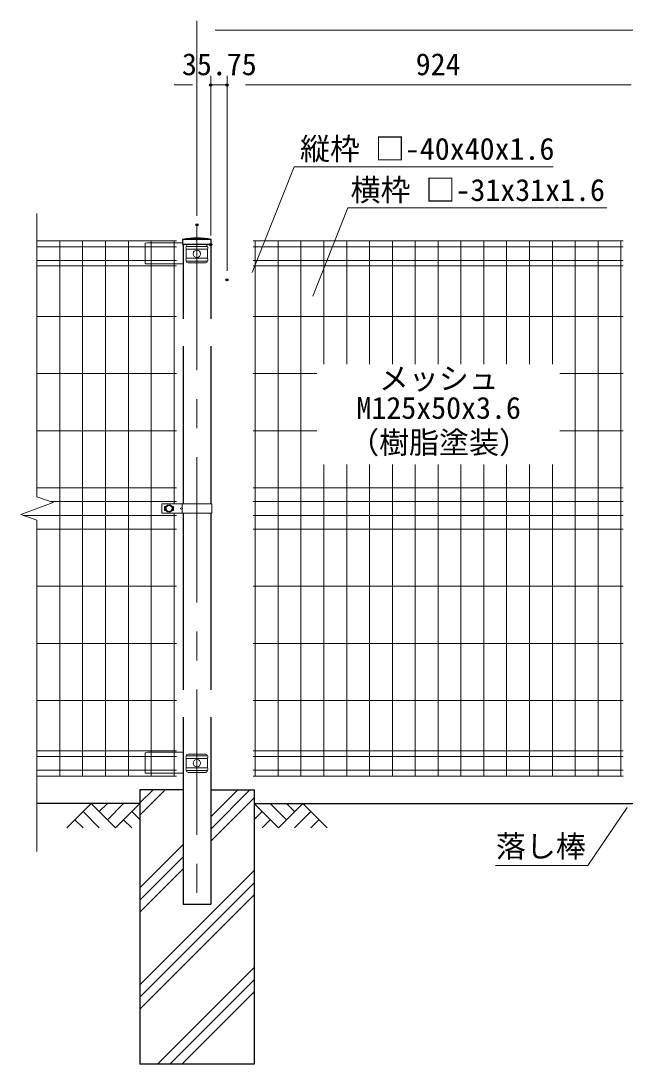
# Model space of a CAD drawing. Units: millimetres, scale not verified. Extents: x -4200 to 4200, y -2970 to 2970.
# Drawn here: x -190 to 1133, y -872 to 1409 of the extents above; entities that cross this region are included whole.
import ezdxf
from ezdxf.enums import TextEntityAlignment as Align

# ---------------------------------------------------------------- set-up
doc = ezdxf.new("R2010")
doc.units = ezdxf.units.MM
doc.header["$LTSCALE"] = 10
doc.header["$PDMODE"] = 32
doc.header["$PDSIZE"] = 5
doc.linetypes.add('USER1', pattern=[50.8, 31.75, -6.35, 6.35, -6.35])
for name, color, linetype, lineweight in [('0-0_D-BGD', 7, 'Continuous', 25), ('0-1_D-BMK', 2, 'USER1', 13), ('0-2_D-STR1', 1, 'Continuous', 25), ('0-3_D-STR4', 7, 'Continuous', 25), ('0-4_D-STR3', 3, 'Continuous', 13), ('0-5_D-STR-DIM', 7, 'Continuous', 13), ('0-8_D-STR-TXT', 7, 'Continuous', 13), ('0-9_D-DCR-HCH', 7, 'Continuous', 13), ('0-C_D-STR2', 7, 'Continuous', 13)]:
    doc.layers.add(name, color=color, linetype=linetype, lineweight=lineweight)
doc.layers.add('0-7_Defpoints', color=6, linetype='Continuous')
doc.styles.add('ＭＳ ゴシック', font='')
doc.styles.get('ＭＳ ゴシック').set_extended_font_data('MS Gothic')

msp = doc.modelspace()

# ---------------------------------------------------------------- linework, layer by layer
at = {"layer": '0-0_D-BGD'}
for p, q in [((70.73, -302.32), (-154.27, -302.32)), ((320.73, -302.32), (2070.73, -302.32))]:
    msp.add_line(p, q, dxfattribs=at)
at = {"layer": '0-1_D-BMK'}
msp.add_line((195.73, 962.92), (195.73, -532.89), dxfattribs=at)
at = {"layer": '0-2_D-STR1'}
for p, q in [((227.18, 930.68), (164.28, 930.68)), ((227.18, 930.68), (164.28, 930.68)), ((164.28, 930.68), (164.28, 919.68)), ((227.18, 919.68), (164.28, 919.68)), ((165.48, 919.68), (165.48, 757.68)), ((225.98, 919.68), (225.98, 757.68)), ((227.18, 919.68), (227.18, 930.68)), ((227.18, 919.68), (227.18, 930.68)), ((165.48, 697.68), (165.48, 353.18)), ((225.98, 697.68), (225.98, 353.18)), ((165.48, 332.18), (165.48, -53.82)), ((225.98, 332.18), (225.98, -53.82)), ((165.48, -113.82), (165.48, -522.32)), ((225.98, -113.82), (225.98, -522.32)), ((165.48, -235.7), (165.48, -522.32)), ((165.48, -522.32), (225.98, -522.32))]:
    msp.add_line(p, q, dxfattribs=at)
msp.add_arc((195.73, 771.25), 162.5, 78.84081, 101.15919, dxfattribs=at)
msp.add_arc((195.73, 771.25), 162.5, 78.84081, 101.15919, dxfattribs=at)
at = {"layer": '0-3_D-STR4'}
for p, q in [((165.48, -272.32), (70.73, -272.32)), ((70.73, -272.32), (70.73, -872.32)), ((225.98, -272.32), (320.73, -272.32)), ((320.73, -272.32), (320.73, -872.32)), ((320.73, -872.32), (70.73, -872.32))]:
    msp.add_line(p, q, dxfattribs=at)
at = {"layer": '0-4_D-STR3'}
for p, q in [((87.73, 923.68), (82.73, 922.68)), ((82.73, 922.68), (82.73, 878.87)), ((87.73, 923.68), (163.61, 923.68)), ((163.61, 923.68), (164.28, 923.35)), ((172.53, 915.68), (218.94, 915.68)), ((176.53, 919.68), (214.94, 919.68)), ((172.53, 909.68), (172.53, 889.68)), ((172.53, 909.68), (218.94, 909.68)), ((218.94, 909.68), (218.94, 889.68)), ((163.52, 877.87), (83.73, 877.87)), ((165.48, 878.28), (163.52, 877.87)), ((172.53, 889.68), (218.94, 889.68)), ((172.53, 883.68), (218.94, 883.68)), ((176.53, 879.68), (214.94, 879.68)), ((118.73, 351.18), (118.73, 334.18)), ((228.28, 353.18), (120.73, 353.18)), ((124.73, 346.18), (124.73, 339.18)), ((128.12, 347.18), (125.73, 347.18)), ((143.73, 347.18), (141.35, 347.18)), ((144.73, 346.18), (144.73, 339.18)), ((163.58, 353.18), (163.58, 345.18)), ((228.28, 353.18), (228.28, 332.18)), ((228.28, 332.18), (120.73, 332.18)), ((128.12, 338.18), (125.73, 338.18)), ((143.73, 338.18), (141.35, 338.18)), ((163.58, 340.18), (163.58, 332.18)), ((87.73, -190.32), (82.73, -191.32)), ((82.73, -191.32), (82.73, -235.13)), ((87.73, -190.32), (163.61, -190.32)), ((163.61, -190.32), (165.48, -191.24)), ((172.53, -198.32), (218.94, -198.32)), ((172.53, -204.32), (172.53, -224.32)), ((172.53, -204.32), (218.94, -204.32)), ((176.53, -194.32), (214.94, -194.32)), ((218.94, -204.32), (218.94, -224.32)), ((172.53, -224.32), (218.94, -224.32)), ((163.52, -236.13), (83.73, -236.13)), ((165.48, -235.72), (163.52, -236.13)), ((172.53, -230.32), (218.94, -230.32)), ((176.53, -234.32), (214.94, -234.32))]:
    msp.add_line(p, q, dxfattribs=at)
msp.add_lwpolyline([(159, 342.68), (163.58, 345.18), (164.55, 342.68), (163.58, 340.18)], close=True, dxfattribs=at)
for centre, radius in [((195.73, 899.68), 8), ((134.73, 342.68), 8), ((134.73, 342.68), 6.5), ((195.73, -214.32), 8)]:
    msp.add_circle(centre, radius, dxfattribs=at)
for centre, radius, start, end in [((177.78, 912.68), 6.05, 150.26731, 209.73269), ((176.53, 915.68), 4, 90, 180), ((214.94, 915.68), 4, 0, 90), ((213.69, 912.68), 6.05, 330.26731, 29.73269), ((83.73, 878.87), 1, 180, 270), ((177.8, 886.68), 6.07, 150.37394, 209.62606), ((176.53, 883.68), 4, 180, 270), ((214.94, 883.68), 4, 270, 0), ((213.66, 886.68), 6.07, 330.37394, 29.62606), ((120.73, 351.18), 2, 90, 180), ((125.73, 346.18), 1, 90, 180), ((143.73, 346.18), 1, 0, 90), ((120.73, 334.18), 2, 180, 270), ((125.73, 339.18), 1, 180, 270), ((143.73, 339.18), 1, 270, 0), ((177.78, -201.32), 6.05, 150.26731, 209.73269), ((176.53, -198.32), 4, 90, 180), ((214.94, -198.32), 4, 0, 90), ((213.69, -201.32), 6.05, 330.26731, 29.73269), ((177.8, -227.32), 6.07, 150.37394, 209.62606), ((213.66, -227.32), 6.07, 330.37394, 29.62606), ((83.73, -235.13), 1, 180, 270), ((176.53, -230.32), 4, 180, 270), ((214.94, -230.32), 4, 270, 0)]:
    msp.add_arc(centre, radius, start, end, dxfattribs=at)
at = {"layer": '0-5_D-STR-DIM'}
for p, q in [((195.73, 982.92), (195.73, 1408.93)), ((235.73, 1388.93), (2155.73, 1388.93)), ((225.98, 939.68), (225.98, 1288.93)), ((261.73, 862.68), (261.73, 1288.93)), ((261.73, 862.68), (261.73, 1288.93)), ((185.98, 1268.93), (145.98, 1268.93)), ((261.73, 1268.93), (225.98, 1268.93)), ((1145.73, 1268.93), (301.73, 1268.93)), ((301.73, 1268.93), (341.73, 1268.93)), ((1145.73, 1268.93), (1105.73, 1268.93))]:
    msp.add_line(p, q, dxfattribs=at)
at = {"layer": '0-7_Defpoints'}
for p in [(225.98, 1268.93), (261.73, 1268.93), (195.73, 962.92), (225.98, 919.68), (261.73, 842.68), (261.73, 842.68)]:
    msp.add_point(p, dxfattribs=at)
at = {"layer": '0-8_D-STR-TXT'}
for points in [[(975.29, 1089.39), (408.78, 1089.39), (316.59, 858.95)], [(1092.33, 999.88), (525.83, 999.88), (449.12, 807.1)], [(849.3, -437.83), (1050.78, -437.83), (1136.98, -311.16)]]:
    msp.add_lwpolyline(points, dxfattribs=at)
at = {"layer": '0-9_D-DCR-HCH'}
for p, q in [((70.73, -327.82), (126.24, -272.32)), ((70.73, -301.3), (99.72, -272.32)), ((70.73, -274.79), (73.21, -272.32)), ((225.98, -358.19), (311.85, -272.32)), ((225.98, -331.67), (285.34, -272.32)), ((225.98, -384.7), (320.73, -289.95)), ((-35.69, -302.32), (-88.9, -355.53)), ((-17.95, -320.05), (-0.22, -302.32)), ((-0.22, -337.79), (35.26, -302.32)), ((373.95, -355.53), (320.73, -302.32)), ((391.68, -337.79), (356.21, -302.32)), ((427.16, -302.32), (373.95, -355.53)), ((409.51, -320.15), (391.68, -302.32)), ((427.16, -302.32), (480.37, -355.53)), ((-71.16, -337.79), (-53.35, -355.53)), ((-53.43, -320.05), (-17.79, -355.53)), ((35.26, -337.79), (53.08, -355.53)), ((53, -320.05), (70.73, -337.71)), ((338.47, -320.05), (320.73, -337.71)), ((356.21, -337.79), (338.39, -355.53)), ((444.9, -320.05), (409.26, -355.53)), ((462.63, -337.79), (444.81, -355.53)), ((70.73, -486.92), (165.48, -392.17)), ((70.73, -513.44), (165.48, -418.69)), ((70.73, -539.95), (165.48, -445.2)), ((70.73, -699.05), (320.73, -449.05)), ((70.73, -725.57), (320.73, -475.57)), ((70.73, -752.08), (320.73, -502.08)), ((109.6, -872.32), (320.73, -661.18)), ((136.12, -872.32), (320.73, -687.7)), ((162.63, -872.32), (320.73, -714.22))]:
    msp.add_line(p, q, dxfattribs=at)
msp.add_lwpolyline([(-35.69, -302.32), (17.52, -355.53), (70.73, -302.32)], dxfattribs=at)
at = {"layer": '0-C_D-STR2'}
for p, q in [((150.73, 927.68), (-154.27, 927.68)), ((150.73, 914.58), (-154.27, 914.58)), ((-104.27, 927.68), (-104.27, -242.32)), ((-54.27, 927.68), (-54.27, -242.32)), ((-4.27, 927.68), (-4.27, -242.32)), ((45.73, 927.68), (45.73, -242.32)), ((95.73, 927.68), (95.73, -242.32)), ((145.73, 927.68), (145.73, 353.18)), ((1128.48, 927.68), (318.48, 927.68)), ((1128.48, 914.58), (318.48, 914.58)), ((323.48, 927.68), (323.48, -242.32)), ((373.48, 927.68), (373.48, -242.32)), ((423.48, 927.68), (423.48, -242.32)), ((473.48, 927.68), (473.48, 658.54)), ((523.48, 927.68), (523.48, 658.54)), ((573.48, 927.68), (573.48, 658.54)), ((623.48, 927.68), (623.48, 658.54)), ((673.48, 927.68), (673.48, 658.54)), ((723.48, 927.68), (723.48, 658.54)), ((773.48, 927.68), (773.48, 658.54)), ((823.48, 927.68), (823.48, 658.54)), ((873.48, 927.68), (873.48, 658.54)), ((923.48, 927.68), (923.48, 658.54)), ((973.48, 927.68), (973.48, 658.54)), ((1023.48, 927.68), (1023.48, -242.32)), ((1073.48, 927.68), (1073.48, -242.32)), ((1123.48, 927.68), (1123.48, -242.32)), ((150.73, 884.78), (-154.27, 884.78)), ((150.73, 872.93), (-154.27, 872.93)), ((1128.48, 884.78), (318.48, 884.78)), ((1128.48, 872.93), (318.48, 872.93)), ((150.73, 762.68), (-154.27, 762.68)), ((1128.48, 762.68), (318.48, 762.68)), ((150.73, 637.68), (-154.27, 637.68)), ((458.08, 637.68), (318.48, 637.68)), ((1128.48, 637.68), (990.18, 637.68)), ((150.73, 512.68), (-154.27, 512.68)), ((458.08, 512.68), (318.48, 512.68)), ((1128.48, 512.68), (990.18, 512.68)), ((473.48, 439.16), (473.48, -242.32)), ((523.48, 439.16), (523.48, -242.32)), ((573.48, 439.16), (573.48, -242.32)), ((623.48, 439.16), (623.48, -242.32)), ((673.48, 439.16), (673.48, -242.32)), ((723.48, 439.16), (723.48, -242.32)), ((773.48, 439.16), (773.48, -242.32)), ((823.48, 439.16), (823.48, -242.32)), ((873.48, 439.16), (873.48, -242.32)), ((923.48, 439.16), (923.48, -242.32)), ((973.48, 439.16), (973.48, -242.32)), ((150.73, 387.68), (-154.27, 387.68)), ((1128.48, 387.68), (318.48, 387.68)), ((150.73, 357.68), (-125, 357.68)), ((1128.48, 357.68), (318.48, 357.68)), ((150.73, 327.68), (-183.53, 327.68)), ((145.73, 332.18), (145.73, -242.32)), ((1128.48, 327.68), (318.48, 327.68)), ((150.73, 297.68), (-154.27, 297.68)), ((1128.48, 297.68), (318.48, 297.68)), ((150.73, 172.68), (-154.27, 172.68)), ((1128.48, 172.68), (318.48, 172.68)), ((150.73, 47.68), (-154.27, 47.68)), ((1128.48, 47.68), (318.48, 47.68)), ((150.73, -77.32), (-154.27, -77.32)), ((1128.48, -77.32), (318.48, -77.32)), ((150.73, -187.56), (-154.27, -187.56)), ((150.73, -199.42), (-154.27, -199.42)), ((1128.48, -187.56), (318.48, -187.56)), ((1128.48, -199.42), (318.48, -199.42)), ((150.73, -229.22), (-154.27, -229.22)), ((150.73, -242.32), (-154.27, -242.32)), ((1128.48, -229.22), (318.48, -229.22)), ((1128.48, -242.32), (318.48, -242.32))]:
    msp.add_line(p, q, dxfattribs=at)
msp.add_lwpolyline([(-154.27, -407.32), (-154.27, 317.03), (-189.5, 329.86), (-119.03, 355.51), (-154.27, 368.34), (-154.27, 987.68)], dxfattribs=at)

# ---------------------------------------------------------------- texts
at = {"layer": '0-5_D-STR-DIM', "style": 'ＭＳ ゴシック'}
for s, p in [('35.75', (163.01, 1275.67)), ('924', (674.48, 1275.67))]:
    msp.add_text(s, height=48.09, dxfattribs=at).set_placement(p, align=Align.BOTTOM_LEFT)
at = {"layer": '0-8_D-STR-TXT', "style": 'ＭＳ ゴシック'}
for s, p in [('縦枠 □-40x40x1.6 ', (421.3, 1090.71)), ('横枠 □-31x31x1.6', (531.87, 1000.67)), ('メッシュ', (593.78, 588.56)), ('（樹脂塗装）', (528.81, 448.56)), ('落し棒', (849.96, -434.47))]:
    msp.add_text(s, height=48.09, dxfattribs=at).set_placement(p, align=Align.BOTTOM_LEFT)
at = {"layer": '0-C_D-STR2', "style": 'ＭＳ ゴシック'}
msp.add_text('M125x50x3.6', height=48.09, dxfattribs=at).set_placement((544.8, 524.29), align=Align.BOTTOM_LEFT)

doc.saveas('drawing.dxf')
